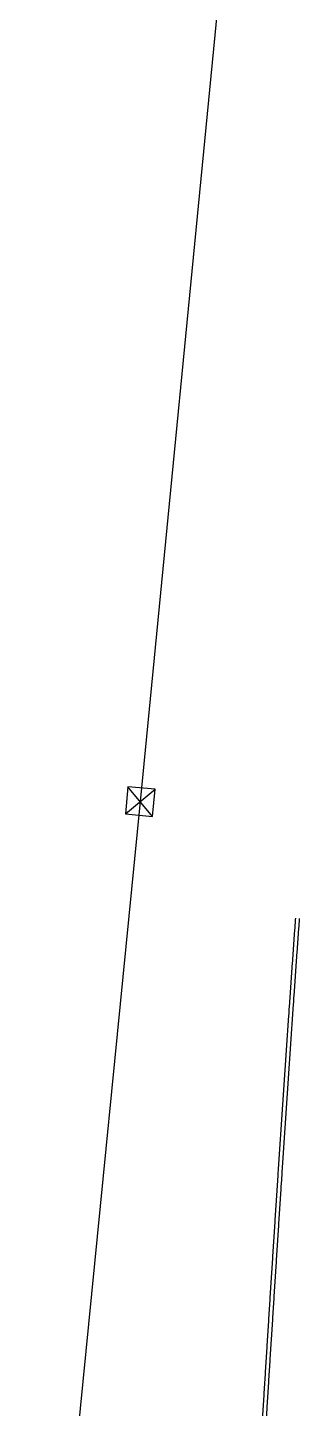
# Model space of a CAD drawing. Header units: inches. Extents: x 499362 to 502582, y 2542122 to 2545349.
# Drawn here: x 501287.8 to 501339.5, y 2543996.9 to 2544262.9 of the extents above; entities that cross this region are included whole.
import ezdxf

# ---------------------------------------------------------------- set-up
doc = ezdxf.new("R2010")
doc.units = ezdxf.units.IN
doc.header["$MEASUREMENT"] = 0
doc.layers.add('0-段落划分', color=2, linetype='Continuous')

# ---------------------------------------------------------------- blocks, each defined once
blk = doc.blocks.new('A$C3A006F90')
at = {"layer": '0-段落划分', "color": 2, "linetype": 'Continuous'}
for p, q in [((501327.58, 2544298.76), (501309.55, 2544113.84)), ((501306.69, 2544111.46), (501312.41, 2544116.22)), ((501311.93, 2544110.99), (501307.17, 2544116.7)), ((501309.55, 2544113.84), (501287.84, 2543894.84))]:
    blk.add_line(p, q, dxfattribs=at)
at = {"layer": '0-段落划分', "color": 2, "linetype": 'Continuous', "elevation": 4.2, "flags": 128}
blk.add_lwpolyline([(501306.69, 2544111.46), (501311.93, 2544110.99), (501312.41, 2544116.22), (501307.17, 2544116.7)], close=True, dxfattribs=at)
at = {"layer": '0-段落划分', "color": 2, "flags": 128}
for points in [[(501339.47, 2544091.38, -0.000026), (501339.42, 2544090.74, -0.000026), (501339.37, 2544090.11, -0.000026), (501339.33, 2544089.47, -0.000026), (501339.28, 2544088.83, -0.000026), (501339.24, 2544088.2, -0.000026), (501339.19, 2544087.56, -0.000026), (501339.15, 2544086.93, -0.000025), (501339.1, 2544086.29, -0.000025), (501339.06, 2544085.65, -0.000025), (501339.01, 2544085.02, -0.000025), (501338.97, 2544084.38, -0.000025), (501338.92, 2544083.75, -0.000025), (501338.88, 2544083.11, -0.000024), (501338.83, 2544082.48, -0.000024), (501338.79, 2544081.84, -0.000024), (501338.74, 2544081.2, -0.000024), (501338.7, 2544080.57, -0.000024), (501338.65, 2544079.93, -0.000024), (501338.61, 2544079.3, -0.000024), (501338.56, 2544078.66, -0.000023), (501338.52, 2544078.02, -0.000023), (501338.47, 2544077.39, -0.000023), (501338.43, 2544076.75, -0.000023), (501338.39, 2544076.12, -0.000023), (501338.34, 2544075.48, -0.000023), (501338.3, 2544074.84, -0.000023), (501338.25, 2544074.21, -0.000022), (501338.21, 2544073.57, -0.000022), (501338.17, 2544072.94, -0.000022), (501338.12, 2544072.3, -0.000022), (501338.08, 2544071.66, -0.000022), (501338.03, 2544071.03, -0.000022), (501337.99, 2544070.39, -0.000022), (501337.95, 2544069.76, -0.000021), (501337.9, 2544069.12, -0.000021), (501337.86, 2544068.48, -0.000021), (501337.82, 2544067.85, -0.000021), (501337.77, 2544067.21, -0.000021), (501337.73, 2544066.58, -0.000021), (501337.68, 2544065.94, -0.000021), (501337.64, 2544065.3, -0.00002), (501337.6, 2544064.67, -0.00002), (501337.55, 2544064.03, -0.00002), (501337.51, 2544063.4, -0.00002), (501337.47, 2544062.76, -0.00002), (501337.43, 2544062.12, -0.00002), (501337.38, 2544061.49, -0.000019), (501337.34, 2544060.85, -0.000019), (501337.3, 2544060.22, -0.000019), (501337.25, 2544059.58, -0.000019), (501337.21, 2544058.94, -0.000019), (501337.17, 2544058.31, -0.000019), (501337.12, 2544057.67, -0.000019), (501337.08, 2544057.04, -0.000018), (501337.04, 2544056.4, -0.000018), (501337, 2544055.76, -0.000018), (501336.95, 2544055.13, -0.000018), (501336.91, 2544054.49, -0.000018), (501336.87, 2544053.86, -0.000018), (501336.83, 2544053.22, -0.000018), (501336.78, 2544052.58, -0.000017), (501336.74, 2544051.95, -0.000017), (501336.7, 2544051.31, -0.000017), (501336.66, 2544050.68, -0.000017), (501336.62, 2544050.04, -0.000017), (501336.57, 2544049.4, -0.000017), (501336.53, 2544048.77, -0.000017), (501336.49, 2544048.13, -0.000016), (501336.45, 2544047.5, -0.000016), (501336.4, 2544046.86, -0.000016), (501336.36, 2544046.22, -0.000016), (501336.32, 2544045.59, -0.000016), (501336.28, 2544044.95, -0.000016), (501336.24, 2544044.32, -0.000016), (501336.2, 2544043.68, -0.000015), (501336.15, 2544043.04, -0.000015), (501336.11, 2544042.41, -0.000015), (501336.07, 2544041.77, -0.000015), (501336.03, 2544041.13, -0.000015), (501335.99, 2544040.5, -0.000015), (501335.95, 2544039.86, -0.000014), (501335.9, 2544039.23, -0.000014), (501335.86, 2544038.59, -0.000014), (501335.82, 2544037.95, -0.000014), (501335.78, 2544037.32, -0.000014), (501335.74, 2544036.68, -0.000014), (501335.7, 2544036.05, -0.000014), (501335.66, 2544035.41, -0.000013), (501335.61, 2544034.77, -0.000013), (501335.57, 2544034.14, -0.000013), (501335.53, 2544033.5, -0.000013), (501335.49, 2544032.87, -0.000013), (501335.45, 2544032.23, -0.000013), (501335.41, 2544031.59, -0.000013), (501335.37, 2544030.96, -0.000012), (501335.33, 2544030.32, -0.000012), (501335.28, 2544029.68, -0.000012), (501335.24, 2544029.05, -0.000012), (501335.2, 2544028.41, -0.000012), (501335.16, 2544027.78, -0.000012), (501335.12, 2544027.14, -0.000012), (501335.08, 2544026.5, -0.000011), (501335.04, 2544025.87, -0.000011), (501335, 2544025.23, -0.000011), (501334.96, 2544024.6, -0.000011), (501334.92, 2544023.96, -0.000011), (501334.88, 2544023.32, -0.000011), (501334.84, 2544022.69, -0.000011), (501334.79, 2544022.05, -0.00001), (501334.75, 2544021.41, -0.00001), (501334.71, 2544020.78, -0.00001), (501334.67, 2544020.14, -0.00001), (501334.63, 2544019.51, -0.00001), (501334.59, 2544018.87, -0.00001), (501334.55, 2544018.23, -0.000009), (501334.51, 2544017.6, -0.000009), (501334.47, 2544016.96, -0.000009), (501334.43, 2544016.33, -0.000009), (501334.39, 2544015.69, -0.000009), (501334.35, 2544015.05, -0.000009), (501334.31, 2544014.42, -0.000009), (501334.27, 2544013.78, -0.000008), (501334.23, 2544013.15, -0.000008), (501334.19, 2544012.51, -0.000008), (501334.15, 2544011.87, -0.000008), (501334.11, 2544011.24, -0.000008), (501334.07, 2544010.6, -0.000008), (501334.03, 2544009.96, -0.000008), (501333.99, 2544009.33, -0.000007), (501333.95, 2544008.69, -0.000007), (501333.91, 2544008.06, -0.000007), (501333.87, 2544007.42, -0.000007), (501333.83, 2544006.78, -0.000007), (501333.79, 2544006.15, -0.000007), (501333.75, 2544005.51, -0.000007), (501333.71, 2544004.87, -0.000006), (501333.67, 2544004.24, -0.000006), (501333.63, 2544003.6, -0.000006), (501333.59, 2544002.97, -0.000006), (501333.55, 2544002.33, -0.000006), (501333.51, 2544001.69, -0.000006), (501333.47, 2544001.06, -0.000006), (501333.43, 2544000.42, -0.000005), (501333.39, 2543999.79, -0.000005), (501333.35, 2543999.15, -0.000005), (501333.31, 2543998.51, -0.000005), (501333.27, 2543997.88, -0.000005), (501333.23, 2543997.24, -0.000005), (501333.19, 2543996.6, -0.000004), (501333.15, 2543995.97, -0.000004), (501333.11, 2543995.33, -0.000004), (501333.07, 2543994.7, -0.000004), (501333.03, 2543994.06, -0.000004), (501332.99, 2543993.42, -0.000004), (501332.95, 2543992.79, -0.000004), (501332.91, 2543992.15, -0.000003), (501332.87, 2543991.52, -0.000003), (501332.83, 2543990.88, -0.000003), (501332.79, 2543990.24, -0.000003), (501332.75, 2543989.61, -0.000003), (501332.71, 2543988.97, -0.000003), (501332.67, 2543988.33, -0.000003), (501332.63, 2543987.7, -0.000002), (501332.59, 2543987.06, -0.000002), (501332.55, 2543986.43, -0.000002), (501332.51, 2543985.79, -0.000002), (501332.47, 2543985.15, -0.000002), (501332.43, 2543984.52, -0.000002), (501332.39, 2543983.88, -0.000002), (501332.35, 2543983.25, -0.000001), (501332.31, 2543982.61, -0.000001), (501332.27, 2543981.97, -0.000001), (501332.23, 2543981.34)], [(501340.21, 2544091.32, -0.000026), (501340.17, 2544090.69, -0.000026), (501340.12, 2544090.05, -0.000026), (501340.08, 2544089.42, -0.000026), (501340.03, 2544088.78, -0.000026), (501339.99, 2544088.14, -0.000026), (501339.94, 2544087.51, -0.000026), (501339.9, 2544086.87, -0.000025), (501339.85, 2544086.24, -0.000025), (501339.8, 2544085.6, -0.000025), (501339.76, 2544084.97, -0.000025), (501339.71, 2544084.33, -0.000025), (501339.67, 2544083.69, -0.000025), (501339.62, 2544083.06, -0.000024), (501339.58, 2544082.42, -0.000024), (501339.53, 2544081.79, -0.000024), (501339.49, 2544081.15, -0.000024), (501339.45, 2544080.51, -0.000024), (501339.4, 2544079.88, -0.000024), (501339.36, 2544079.24, -0.000024), (501339.31, 2544078.61, -0.000023), (501339.27, 2544077.97, -0.000023), (501339.22, 2544077.34, -0.000023), (501339.18, 2544076.7, -0.000023), (501339.13, 2544076.06, -0.000023), (501339.09, 2544075.43, -0.000023), (501339.05, 2544074.79, -0.000023), (501339, 2544074.16, -0.000022), (501338.96, 2544073.52, -0.000022), (501338.91, 2544072.88, -0.000022), (501338.87, 2544072.25, -0.000022), (501338.83, 2544071.61, -0.000022), (501338.78, 2544070.98, -0.000022), (501338.74, 2544070.34, -0.000022), (501338.69, 2544069.7, -0.000021), (501338.65, 2544069.07, -0.000021), (501338.61, 2544068.43, -0.000021), (501338.56, 2544067.8, -0.000021), (501338.52, 2544067.16, -0.000021), (501338.48, 2544066.53, -0.000021), (501338.43, 2544065.89, -0.000021), (501338.39, 2544065.25, -0.00002), (501338.35, 2544064.62, -0.00002), (501338.3, 2544063.98, -0.00002), (501338.26, 2544063.35, -0.00002), (501338.22, 2544062.71, -0.00002), (501338.17, 2544062.07, -0.00002), (501338.13, 2544061.44, -0.000019), (501338.09, 2544060.8, -0.000019), (501338.04, 2544060.17, -0.000019), (501338, 2544059.53, -0.000019), (501337.96, 2544058.89, -0.000019), (501337.92, 2544058.26, -0.000019), (501337.87, 2544057.62, -0.000019), (501337.83, 2544056.99, -0.000018), (501337.79, 2544056.35, -0.000018), (501337.75, 2544055.71, -0.000018), (501337.7, 2544055.08, -0.000018), (501337.66, 2544054.44, -0.000018), (501337.62, 2544053.81, -0.000018), (501337.58, 2544053.17, -0.000018), (501337.53, 2544052.53, -0.000017), (501337.49, 2544051.9, -0.000017), (501337.45, 2544051.26, -0.000017), (501337.41, 2544050.63, -0.000017), (501337.36, 2544049.99, -0.000017), (501337.32, 2544049.35, -0.000017), (501337.28, 2544048.72, -0.000017), (501337.24, 2544048.08, -0.000016), (501337.2, 2544047.45, -0.000016), (501337.15, 2544046.81, -0.000016), (501337.11, 2544046.17, -0.000016), (501337.07, 2544045.54, -0.000016), (501337.03, 2544044.9, -0.000016), (501336.99, 2544044.27, -0.000016), (501336.94, 2544043.63, -0.000015), (501336.9, 2544042.99, -0.000015), (501336.86, 2544042.36, -0.000015), (501336.82, 2544041.72, -0.000015), (501336.78, 2544041.09, -0.000015), (501336.74, 2544040.45, -0.000015), (501336.69, 2544039.81, -0.000014), (501336.65, 2544039.18, -0.000014), (501336.61, 2544038.54, -0.000014), (501336.57, 2544037.91, -0.000014), (501336.53, 2544037.27, -0.000014), (501336.49, 2544036.63, -0.000014), (501336.45, 2544036, -0.000014), (501336.4, 2544035.36, -0.000013), (501336.36, 2544034.72, -0.000013), (501336.32, 2544034.09, -0.000013), (501336.28, 2544033.45, -0.000013), (501336.24, 2544032.82, -0.000013), (501336.2, 2544032.18, -0.000013), (501336.16, 2544031.54, -0.000013), (501336.12, 2544030.91, -0.000012), (501336.07, 2544030.27, -0.000012), (501336.03, 2544029.64, -0.000012), (501335.99, 2544029, -0.000012), (501335.95, 2544028.36, -0.000012), (501335.91, 2544027.73, -0.000012), (501335.87, 2544027.09, -0.000012), (501335.83, 2544026.46, -0.000011), (501335.79, 2544025.82, -0.000011), (501335.75, 2544025.18, -0.000011), (501335.71, 2544024.55, -0.000011), (501335.67, 2544023.91, -0.000011), (501335.62, 2544023.28, -0.000011), (501335.58, 2544022.64, -0.000011), (501335.54, 2544022, -0.00001), (501335.5, 2544021.37, -0.00001), (501335.46, 2544020.73, -0.00001), (501335.42, 2544020.09, -0.00001), (501335.38, 2544019.46, -0.00001), (501335.34, 2544018.82, -0.00001), (501335.3, 2544018.19, -0.000009), (501335.26, 2544017.55, -0.000009), (501335.22, 2544016.91, -0.000009), (501335.18, 2544016.28, -0.000009), (501335.14, 2544015.64, -0.000009), (501335.1, 2544015.01, -0.000009), (501335.06, 2544014.37, -0.000009), (501335.02, 2544013.73, -0.000008), (501334.98, 2544013.1, -0.000008), (501334.94, 2544012.46, -0.000008), (501334.9, 2544011.83, -0.000008), (501334.86, 2544011.19, -0.000008), (501334.82, 2544010.55, -0.000008), (501334.78, 2544009.92, -0.000008), (501334.73, 2544009.28, -0.000007), (501334.69, 2544008.64, -0.000007), (501334.65, 2544008.01, -0.000007), (501334.61, 2544007.37, -0.000007), (501334.57, 2544006.74, -0.000007), (501334.53, 2544006.1, -0.000007), (501334.49, 2544005.46, -0.000007), (501334.45, 2544004.83, -0.000006), (501334.41, 2544004.19, -0.000006), (501334.37, 2544003.56, -0.000006), (501334.33, 2544002.92, -0.000006), (501334.29, 2544002.28, -0.000006), (501334.25, 2544001.65, -0.000006), (501334.21, 2544001.01, -0.000006), (501334.17, 2544000.37, -0.000005), (501334.13, 2543999.74, -0.000005), (501334.09, 2543999.1, -0.000005), (501334.05, 2543998.47, -0.000005), (501334.01, 2543997.83, -0.000005), (501333.97, 2543997.19, -0.000005), (501333.93, 2543996.56, -0.000004), (501333.89, 2543995.92, -0.000004), (501333.85, 2543995.29, -0.000004), (501333.81, 2543994.65, -0.000004), (501333.77, 2543994.01, -0.000004), (501333.73, 2543993.38, -0.000004), (501333.69, 2543992.74, -0.000004), (501333.65, 2543992.1, -0.000003), (501333.62, 2543991.47, -0.000003), (501333.58, 2543990.83, -0.000003), (501333.54, 2543990.2, -0.000003), (501333.5, 2543989.56, -0.000003), (501333.46, 2543988.92, -0.000003), (501333.42, 2543988.29, -0.000003), (501333.38, 2543987.65, -0.000002), (501333.34, 2543987.02, -0.000002), (501333.3, 2543986.38, -0.000002), (501333.26, 2543985.74, -0.000002), (501333.22, 2543985.11, -0.000002), (501333.18, 2543984.47, -0.000002), (501333.14, 2543983.83, -0.000002), (501333.1, 2543983.2, -0.000001), (501333.06, 2543982.56, -0.000001), (501333.02, 2543981.93, -0.000001), (501332.98, 2543981.29)]]:
    blk.add_lwpolyline(points, format="xyb", dxfattribs=at)

msp = doc.modelspace()

# ---------------------------------------------------------------- block references
at = {"layer": '0-段落划分'}
msp.add_blockref('A$C3A006F90', (0, 0), dxfattribs=at)

doc.saveas('drawing.dxf')
